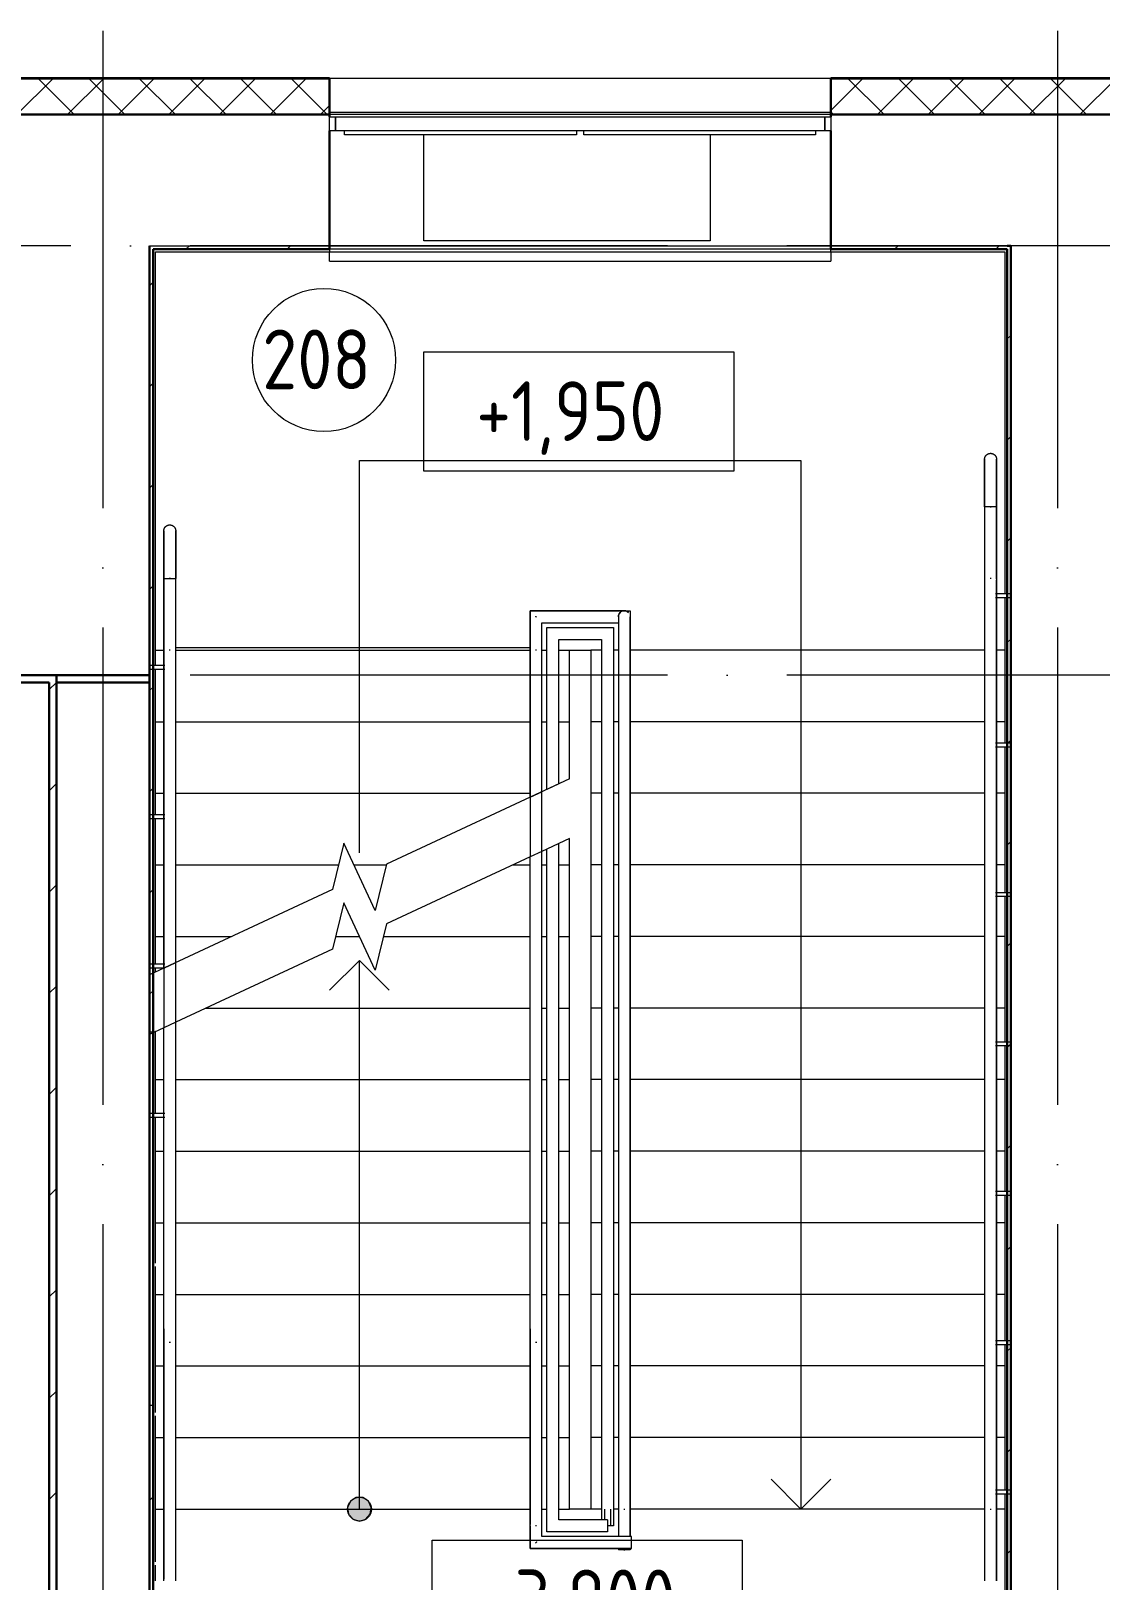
# Model space of a CAD drawing. Header units: millimetres. Extents: x -695119 to 412940, y -249585 to 622758.
# Drawn here: x 281889 to 286370, y 71319 to 77812 of the extents above; entities that cross this region are included whole.
import ezdxf

# ---------------------------------------------------------------- set-up
doc = ezdxf.new("R2010")
doc.units = ezdxf.units.MM
doc.linetypes.add('ADSK_Линия сетки', pattern=[25, 20, -2.5, 0, -2.5])
for name, color, linetype, lineweight in [('Аннотация', 252, 'Continuous', 18), ('Лестницы', 8, 'Continuous', 9), ('Линии', 7, 'Continuous', 9), ('Марки помещений', 8, 'Continuous', 20), ('Ограждение', 8, 'Continuous', 9), ('Окна', 252, 'Continuous', 9), ('Оси', 252, 'Continuous', 9), ('Отметки', 252, 'Continuous', 9), ('Перекрытие', 252, 'Continuous', 18), ('Стены внутренние', 252, 'Continuous', 18), ('Стены наружные', 252, 'Continuous', 18), ('Стены штриховка', 7, 'Continuous', 9), ('Стрелки вверх', 7, 'Continuous', 18)]:
    doc.layers.add(name, color=color, linetype=linetype, lineweight=lineweight)
doc.styles.add('GOST Common_2', font='', dxfattribs={"width": 0.9, "height": 250})
doc.styles.get('GOST Common_2').set_extended_font_data('GOST type B')

# ---------------------------------------------------------------- blocks, each defined once
blk = doc.blocks.new('Тип перил - D15 высота60 консоль80-16089-План 2 этажа смеж')
at = {"layer": 'Ограждение'}
for p, q in [((-7.5, 80), (-7.5, 20)), ((7.5, 20), (7.5, 80))]:
    blk.add_line(p, q, dxfattribs=at)
blk = doc.blocks.new('план 2 этажа')
at = {"layer": 'Стрелки вверх', "true_color": 0x636466}
h = blk.add_hatch(color=251, dxfattribs=at)
edge = h.paths.add_edge_path()
edge.add_arc((283265.8, 71616.6), 50, 0, 360)
blk.add_hatch(color=251, dxfattribs=at).paths.add_polyline_path([(283265.8, 71566.6), (283292.8, 71574.6), (283311.3, 71595.9), (283315.3, 71623.8), (283303.6, 71649.4), (283279.9, 71664.6), (283251.7, 71664.6), (283228, 71649.4), (283216.3, 71623.8), (283220.3, 71595.9), (283238.8, 71574.6)])
at = {"layer": 'Аннотация', "color": 251, "lineweight": 20, "true_color": 0x636466}
for p, q in [((283535.1, 75966.6), (283535.1, 76466.6)), ((283535.1, 76466.6), (284835.1, 76466.6)), ((284835.1, 76466.6), (284835.1, 75966.6)), ((284835.1, 75966.6), (283535.1, 75966.6)), ((283570.3, 70986.5), (283570.3, 71486.5)), ((283570.3, 71486.5), (284870.3, 71486.5)), ((284870.3, 71486.5), (284870.3, 70986.5))]:
    blk.add_line(p, q, dxfattribs=at)
at = {"layer": 'Лестницы', "color": 251, "true_color": 0x636466}
for p, q in [((282410.8, 75216.6), (282445.8, 75216.6)), ((282410.8, 75216.6), (282445.8, 75216.6)), ((282495.8, 75216.6), (283980.8, 75216.6)), ((282495.8, 75216.6), (283980.8, 75216.6)), ((284030.8, 75216.6), (284050.8, 75216.6)), ((284030.8, 75216.6), (284050.8, 75216.6)), ((284100.8, 75216.6), (284145.8, 75216.6)), ((284100.8, 75216.6), (284145.8, 75216.6)), ((284145.8, 75216.6), (284235.8, 75216.6)), ((284145.8, 74916.6), (284145.8, 75216.6)), ((284280.8, 75216.6), (284235.8, 75216.6)), ((284235.8, 75216.6), (284235.8, 74916.6)), ((284280.8, 75216.6), (284235.8, 75216.6)), ((284350.8, 75216.6), (284330.8, 75216.6)), ((284350.8, 75216.6), (284330.8, 75216.6)), ((285885.8, 75216.6), (284400.8, 75216.6)), ((285885.8, 75216.6), (284400.8, 75216.6)), ((285970.8, 75216.6), (285935.8, 75216.6)), ((285970.8, 75216.6), (285935.8, 75216.6)), ((282410.8, 74916.6), (282445.8, 74916.6)), ((282410.8, 74916.6), (282445.8, 74916.6)), ((282495.8, 74916.6), (283980.8, 74916.6)), ((282495.8, 74916.6), (283980.8, 74916.6)), ((284030.8, 74916.6), (284050.8, 74916.6)), ((284030.8, 74916.6), (284050.8, 74916.6)), ((284100.8, 74916.6), (284145.8, 74916.6)), ((284100.8, 74916.6), (284145.8, 74916.6)), ((284145.8, 74677), (284145.8, 74916.6)), ((284235.8, 74916.6), (284235.8, 74616.6)), ((284280.8, 74916.6), (284235.8, 74916.6)), ((284280.8, 74916.6), (284235.8, 74916.6)), ((284350.8, 74916.6), (284330.8, 74916.6)), ((284350.8, 74916.6), (284330.8, 74916.6)), ((285885.8, 74916.6), (284400.8, 74916.6)), ((285885.8, 74916.6), (284400.8, 74916.6)), ((285970.8, 74916.6), (285935.8, 74916.6)), ((285970.8, 74916.6), (285935.8, 74916.6)), ((284145.8, 74677), (283379.1, 74319.5)), ((282410.8, 74616.6), (282445.8, 74616.6)), ((282410.8, 74616.6), (282445.8, 74616.6)), ((282495.8, 74616.6), (283980.8, 74616.6)), ((282495.8, 74616.6), (283980.8, 74616.6)), ((284235.8, 74616.6), (284235.8, 74316.6)), ((284280.8, 74616.6), (284235.8, 74616.6)), ((284280.8, 74616.6), (284235.8, 74616.6)), ((284350.8, 74616.6), (284330.8, 74616.6)), ((284350.8, 74616.6), (284330.8, 74616.6)), ((285885.8, 74616.6), (284400.8, 74616.6)), ((285885.8, 74616.6), (284400.8, 74616.6)), ((285970.8, 74616.6), (285935.8, 74616.6)), ((285970.8, 74616.6), (285935.8, 74616.6)), ((283199.8, 74408.2), (283152.5, 74213.8)), ((283331.8, 74125), (283199.8, 74408.2)), ((284145.8, 74427), (284100.8, 74406)), ((284145.8, 74316.6), (284145.8, 74427)), ((283980.8, 74350), (283379.1, 74069.5)), ((284050.8, 74382.7), (284030.8, 74373.4)), ((282410.8, 74316.6), (282445.8, 74316.6)), ((282410.8, 74316.6), (282445.8, 74316.6)), ((282495.8, 74316.6), (283177.5, 74316.6)), ((282495.8, 74316.6), (283177.5, 74316.6)), ((283242.5, 74316.6), (283378.4, 74316.6)), ((283242.5, 74316.6), (283378.4, 74316.6)), ((283379.1, 74319.5), (283331.8, 74125)), ((283909.2, 74316.6), (283980.8, 74316.6)), ((283909.2, 74316.6), (283980.8, 74316.6)), ((284030.8, 74316.6), (284050.8, 74316.6)), ((284030.8, 74316.6), (284050.8, 74316.6)), ((284100.8, 74316.6), (284145.8, 74316.6)), ((284100.8, 74316.6), (284145.8, 74316.6)), ((284145.8, 74016.6), (284145.8, 74316.6)), ((284235.8, 74316.6), (284235.8, 74016.6)), ((284280.8, 74316.6), (284235.8, 74316.6)), ((284280.8, 74316.6), (284235.8, 74316.6)), ((284350.8, 74316.6), (284330.8, 74316.6)), ((284350.8, 74316.6), (284330.8, 74316.6)), ((285885.8, 74316.6), (284400.8, 74316.6)), ((285885.8, 74316.6), (284400.8, 74316.6)), ((285970.8, 74316.6), (285935.8, 74316.6)), ((285970.8, 74316.6), (285935.8, 74316.6)), ((283152.5, 74213.8), (282385.8, 73856.3)), ((283199.8, 74158.2), (283152.5, 73963.8)), ((283331.8, 73875), (283199.8, 74158.2)), ((282410.8, 74016.6), (282445.8, 74016.6)), ((282410.8, 74016.6), (282445.8, 74016.6)), ((282495.8, 74016.6), (282729.7, 74016.6)), ((282495.8, 74016.6), (282729.7, 74016.6)), ((283165.4, 74016.6), (283265.8, 74016.6)), ((283165.4, 74016.6), (283265.8, 74016.6)), ((283379.1, 74069.5), (283331.8, 73875)), ((283366.3, 74016.6), (283980.8, 74016.6)), ((283366.3, 74016.6), (283980.8, 74016.6)), ((284030.8, 74016.6), (284050.8, 74016.6)), ((284030.8, 74016.6), (284050.8, 74016.6)), ((284100.8, 74016.6), (284145.8, 74016.6)), ((284100.8, 74016.6), (284145.8, 74016.6)), ((284145.8, 73716.6), (284145.8, 74016.6)), ((284235.8, 74016.6), (284235.8, 73716.6)), ((284280.8, 74016.6), (284235.8, 74016.6)), ((284280.8, 74016.6), (284235.8, 74016.6)), ((284350.8, 74016.6), (284330.8, 74016.6)), ((284350.8, 74016.6), (284330.8, 74016.6)), ((285885.8, 74016.6), (284400.8, 74016.6)), ((285885.8, 74016.6), (284400.8, 74016.6)), ((285970.8, 74016.6), (285935.8, 74016.6)), ((285970.8, 74016.6), (285935.8, 74016.6)), ((283152.5, 73963.8), (282495.8, 73657.6)), ((282622.5, 73716.6), (283980.8, 73716.6)), ((282622.5, 73716.6), (283980.8, 73716.6)), ((284030.8, 73716.6), (284050.8, 73716.6)), ((284030.8, 73716.6), (284050.8, 73716.6)), ((284100.8, 73716.6), (284145.8, 73716.6)), ((284100.8, 73716.6), (284145.8, 73716.6)), ((284145.8, 73416.6), (284145.8, 73716.6)), ((284235.8, 73716.6), (284235.8, 73416.6)), ((284280.8, 73716.6), (284235.8, 73716.6)), ((284280.8, 73716.6), (284235.8, 73716.6)), ((284350.8, 73716.6), (284330.8, 73716.6)), ((284350.8, 73716.6), (284330.8, 73716.6)), ((285885.8, 73716.6), (284400.8, 73716.6)), ((285885.8, 73716.6), (284400.8, 73716.6)), ((285970.8, 73716.6), (285935.8, 73716.6)), ((285970.8, 73716.6), (285935.8, 73716.6)), ((282445.8, 73634.3), (282385.8, 73606.3)), ((282410.8, 73416.6), (282445.8, 73416.6)), ((282410.8, 73416.6), (282445.8, 73416.6)), ((282495.8, 73416.6), (283980.8, 73416.6)), ((282495.8, 73416.6), (283980.8, 73416.6)), ((284030.8, 73416.6), (284050.8, 73416.6)), ((284030.8, 73416.6), (284050.8, 73416.6)), ((284100.8, 73416.6), (284145.8, 73416.6)), ((284100.8, 73416.6), (284145.8, 73416.6)), ((284145.8, 73116.6), (284145.8, 73416.6)), ((284235.8, 73416.6), (284235.8, 73116.6)), ((284280.8, 73416.6), (284235.8, 73416.6)), ((284280.8, 73416.6), (284235.8, 73416.6)), ((284350.8, 73416.6), (284330.8, 73416.6)), ((284350.8, 73416.6), (284330.8, 73416.6)), ((285885.8, 73416.6), (284400.8, 73416.6)), ((285885.8, 73416.6), (284400.8, 73416.6)), ((285970.8, 73416.6), (285935.8, 73416.6)), ((285970.8, 73416.6), (285935.8, 73416.6)), ((282410.8, 73116.6), (282445.8, 73116.6)), ((282410.8, 73116.6), (282445.8, 73116.6)), ((282495.8, 73116.6), (283980.8, 73116.6)), ((282495.8, 73116.6), (283980.8, 73116.6)), ((284030.8, 73116.6), (284050.8, 73116.6)), ((284030.8, 73116.6), (284050.8, 73116.6)), ((284100.8, 73116.6), (284145.8, 73116.6)), ((284100.8, 73116.6), (284145.8, 73116.6)), ((284145.8, 72816.6), (284145.8, 73116.6)), ((284235.8, 73116.6), (284235.8, 72816.6)), ((284280.8, 73116.6), (284235.8, 73116.6)), ((284280.8, 73116.6), (284235.8, 73116.6)), ((284350.8, 73116.6), (284330.8, 73116.6)), ((284350.8, 73116.6), (284330.8, 73116.6)), ((285885.8, 73116.6), (284400.8, 73116.6)), ((285885.8, 73116.6), (284400.8, 73116.6)), ((285970.8, 73116.6), (285935.8, 73116.6)), ((285970.8, 73116.6), (285935.8, 73116.6)), ((282410.8, 72816.6), (282445.8, 72816.6)), ((282410.8, 72816.6), (282445.8, 72816.6)), ((282495.8, 72816.6), (283980.8, 72816.6)), ((282495.8, 72816.6), (283980.8, 72816.6)), ((284030.8, 72816.6), (284050.8, 72816.6)), ((284030.8, 72816.6), (284050.8, 72816.6)), ((284100.8, 72816.6), (284145.8, 72816.6)), ((284100.8, 72816.6), (284145.8, 72816.6)), ((284145.8, 72516.6), (284145.8, 72816.6)), ((284235.8, 72816.6), (284235.8, 72516.6)), ((284280.8, 72816.6), (284235.8, 72816.6)), ((284280.8, 72816.6), (284235.8, 72816.6)), ((284350.8, 72816.6), (284330.8, 72816.6)), ((284350.8, 72816.6), (284330.8, 72816.6)), ((285885.8, 72816.6), (284400.8, 72816.6)), ((285885.8, 72816.6), (284400.8, 72816.6)), ((285970.8, 72816.6), (285935.8, 72816.6)), ((285970.8, 72816.6), (285935.8, 72816.6)), ((282410.8, 72516.6), (282445.8, 72516.6)), ((282410.8, 72516.6), (282445.8, 72516.6)), ((282495.8, 72516.6), (283980.8, 72516.6)), ((282495.8, 72516.6), (283980.8, 72516.6)), ((284030.8, 72516.6), (284050.8, 72516.6)), ((284030.8, 72516.6), (284050.8, 72516.6)), ((284100.8, 72516.6), (284145.8, 72516.6)), ((284100.8, 72516.6), (284145.8, 72516.6)), ((284145.8, 72216.6), (284145.8, 72516.6)), ((284235.8, 72516.6), (284235.8, 72216.6)), ((284280.8, 72516.6), (284235.8, 72516.6)), ((284280.8, 72516.6), (284235.8, 72516.6)), ((284350.8, 72516.6), (284330.8, 72516.6)), ((284350.8, 72516.6), (284330.8, 72516.6)), ((285885.8, 72516.6), (284400.8, 72516.6)), ((285885.8, 72516.6), (284400.8, 72516.6)), ((285970.8, 72516.6), (285935.8, 72516.6)), ((285970.8, 72516.6), (285935.8, 72516.6)), ((282410.8, 72216.6), (282445.8, 72216.6)), ((282410.8, 72216.6), (282445.8, 72216.6)), ((282495.8, 72216.6), (283980.8, 72216.6)), ((282495.8, 72216.6), (283980.8, 72216.6)), ((284030.8, 72216.6), (284050.8, 72216.6)), ((284030.8, 72216.6), (284050.8, 72216.6)), ((284100.8, 72216.6), (284145.8, 72216.6)), ((284100.8, 72216.6), (284145.8, 72216.6)), ((284145.8, 71916.6), (284145.8, 72216.6)), ((284235.8, 72216.6), (284235.8, 71916.6)), ((284280.8, 72216.6), (284235.8, 72216.6)), ((284280.8, 72216.6), (284235.8, 72216.6)), ((284350.8, 72216.6), (284330.8, 72216.6)), ((284350.8, 72216.6), (284330.8, 72216.6)), ((285885.8, 72216.6), (284400.8, 72216.6)), ((285885.8, 72216.6), (284400.8, 72216.6)), ((285970.8, 72216.6), (285935.8, 72216.6)), ((285970.8, 72216.6), (285935.8, 72216.6)), ((282410.8, 71916.6), (282445.8, 71916.6)), ((282410.8, 71916.6), (282445.8, 71916.6)), ((282495.8, 71916.6), (283980.8, 71916.6)), ((282495.8, 71916.6), (283980.8, 71916.6)), ((284030.8, 71916.6), (284050.8, 71916.6)), ((284030.8, 71916.6), (284050.8, 71916.6)), ((284100.8, 71916.6), (284145.8, 71916.6)), ((284100.8, 71916.6), (284145.8, 71916.6)), ((284145.8, 71616.6), (284145.8, 71916.6)), ((284235.8, 71916.6), (284235.8, 71616.6)), ((284280.8, 71916.6), (284235.8, 71916.6)), ((284280.8, 71916.6), (284235.8, 71916.6)), ((284350.8, 71916.6), (284330.8, 71916.6)), ((284350.8, 71916.6), (284330.8, 71916.6)), ((285885.8, 71916.6), (284400.8, 71916.6)), ((285885.8, 71916.6), (284400.8, 71916.6)), ((285970.8, 71916.6), (285935.8, 71916.6)), ((285970.8, 71916.6), (285935.8, 71916.6)), ((282410.8, 71616.6), (282445.8, 71616.6)), ((282410.8, 71616.6), (282445.8, 71616.6)), ((282495.8, 71616.6), (283980.8, 71616.6)), ((282495.8, 71616.6), (283980.8, 71616.6)), ((284030.8, 71616.6), (284050.8, 71616.6)), ((284030.8, 71616.6), (284050.8, 71616.6)), ((284100.8, 71616.6), (284145.8, 71616.6)), ((284100.8, 71616.6), (284145.8, 71616.6)), ((284235.8, 71616.6), (284145.8, 71616.6)), ((284280.8, 71616.6), (284235.8, 71616.6)), ((284280.8, 71616.6), (284235.8, 71616.6)), ((284350.8, 71616.6), (284330.8, 71616.6)), ((284350.8, 71616.6), (284330.8, 71616.6)), ((285885.8, 71616.6), (284400.8, 71616.6)), ((285885.8, 71616.6), (284400.8, 71616.6)), ((285970.8, 71616.6), (285935.8, 71616.6)), ((285970.8, 71616.6), (285935.8, 71616.6))]:
    blk.add_line(p, q, dxfattribs=at)
at = {"layer": 'Линии', "color": 251, "lineweight": 18, "ltscale": 100, "true_color": 0x636466}
blk.add_line((282495.8, 75228.4), (283980.8, 75228.4), dxfattribs=at)
at = {"layer": 'Марки помещений', "color": 251, "true_color": 0x636466}
blk.add_circle((283117.1, 76432.6), 300, dxfattribs=at)
at = {"layer": 'Ограждение', "color": 251, "true_color": 0x636466}
for p, q in [((282410.8, 76886.6), (283140.8, 76886.6)), ((282410.8, 75216.6), (282410.8, 76886.6)), ((283140.8, 76896.6), (283140.8, 76886.6)), ((283140.8, 76886.6), (285240.8, 76886.6)), ((283140.8, 76846.6), (283140.8, 76886.6)), ((285240.8, 76886.6), (285240.8, 76896.6)), ((285240.8, 76886.6), (285240.8, 76846.6)), ((285240.8, 76886.6), (285970.8, 76886.6)), ((285970.8, 76886.6), (285970.8, 75516.6)), ((283140.8, 76846.6), (285240.8, 76846.6)), ((285885.8, 75816.6), (285885.8, 75516)), ((285935.8, 75816.6), (285885.8, 75816.6)), ((285885.8, 75816.6), (285885.8, 75516.6)), ((285913.2, 75816.6), (285908.5, 75816.6)), ((285908.5, 75816.6), (285910.8, 75816.6)), ((285910.8, 75816.6), (285913.2, 75816.6)), ((285935.8, 75516), (285935.8, 75816.6)), ((285935.8, 75816.6), (285935.8, 75516.6)), ((282445.8, 75516.6), (282445.8, 75222.5)), ((282445.8, 75516.6), (282495.8, 75516.6)), ((282445.8, 75216.6), (282445.8, 75516.6)), ((282473.2, 75516.6), (282468.5, 75516.6)), ((282468.5, 75516.6), (282470.8, 75516.6)), ((282470.8, 75516.6), (282473.2, 75516.6)), ((282495.8, 75222.5), (282495.8, 75516.6)), ((282495.8, 75216.6), (282495.8, 75516.6)), ((285885.8, 75516.6), (285885.8, 71616.6)), ((285885.8, 75510.7), (285885.8, 71610.7)), ((285935.8, 75516.6), (285935.8, 71616.6)), ((285935.8, 71610.7), (285935.8, 75510.7)), ((285970.8, 75516.6), (285970.8, 75452.2)), ((284375.8, 75381.6), (283980.8, 75381.6)), ((283980.8, 75381.6), (283980.8, 75222.5)), ((283980.8, 75381.6), (284400.8, 75381.6)), ((283980.8, 75216.6), (283980.8, 75381.6)), ((284400.8, 75381.6), (284400.8, 71616.6)), ((285970.8, 75437.7), (285970.8, 74826.1)), ((284030.8, 75331.6), (284350.8, 75331.6)), ((284030.8, 75222.5), (284030.8, 75331.6)), ((284030.8, 75331.6), (284350.8, 75331.6)), ((284030.8, 75216.6), (284030.8, 75331.6)), ((284050.8, 75311.6), (284330.8, 75311.6)), ((284050.8, 75216.6), (284050.8, 75311.6)), ((284330.8, 75311.6), (284330.8, 71616.6)), ((284350.8, 75356.6), (284350.8, 71610.7)), ((284350.8, 75331.6), (284350.8, 71616.6)), ((284400.8, 71610.7), (284400.8, 75356.6)), ((284100.8, 75261.6), (284280.8, 75261.6)), ((284100.8, 75216.6), (284100.8, 75261.6)), ((284280.8, 75261.6), (284280.8, 71616.6)), ((282410.8, 75152.2), (282410.8, 75216.6)), ((282445.8, 75222.5), (282445.8, 73634.3)), ((282445.8, 73884.3), (282445.8, 75216.6)), ((282495.8, 73657.6), (282495.8, 75222.5)), ((282495.8, 73907.6), (282495.8, 75216.6)), ((283980.8, 75222.5), (283980.8, 74350)), ((283980.8, 74600), (283980.8, 75216.6)), ((284030.8, 74373.4), (284030.8, 75222.5)), ((284030.8, 74623.4), (284030.8, 75216.6)), ((284050.8, 74632.7), (284050.8, 75216.6)), ((284100.8, 74656), (284100.8, 75216.6)), ((282410.8, 74526.1), (282410.8, 75137.7)), ((285970.8, 74811.6), (285970.8, 74200)), ((283980.8, 74600), (284030.8, 74623.4)), ((284100.8, 74656), (284050.8, 74632.7)), ((284100.8, 74656), (284050.8, 74632.7)), ((282410.8, 73900), (282410.8, 74511.6)), ((284100.8, 74406), (284050.8, 74382.7)), ((284100.8, 74406), (284050.8, 74382.7)), ((284100.8, 71571.6), (284100.8, 74406)), ((284030.8, 74373.4), (283980.8, 74350)), ((283980.8, 71546.6), (283980.8, 74350)), ((284030.8, 71546.6), (284030.8, 74373.4)), ((284050.8, 71521.6), (284050.8, 74382.7)), ((285970.8, 74185.5), (285970.8, 73573.9)), ((282410.8, 73867.9), (282410.8, 73885.5)), ((282445.8, 73884.3), (282495.8, 73907.6)), ((282410.8, 73867.9), (282400.8, 73863.3)), ((282495.8, 73657.6), (282445.8, 73634.3)), ((282445.8, 71316.6), (282445.8, 73634.3)), ((282495.8, 71316.6), (282495.8, 73657.6)), ((282410.8, 73617.9), (282400.8, 73613.3)), ((282410.8, 73273.9), (282410.8, 73617.9)), ((285970.8, 73559.4), (285970.8, 72947.8)), ((282410.8, 72647.8), (282410.8, 73259.4)), ((285970.8, 72933.3), (285970.8, 72321.7)), ((282410.8, 72021.7), (282410.8, 72633.3)), ((282445.8, 72372.5), (282445.8, 71322.5)), ((282495.8, 71322.5), (282495.8, 72372.5)), ((283980.8, 72372.5), (283980.8, 71552.5)), ((284030.8, 71552.5), (284030.8, 72372.5)), ((285970.8, 72307.2), (285970.8, 71695.6)), ((282410.8, 71395.6), (282410.8, 72007.2)), ((285970.8, 71681.1), (285970.8, 71616.6)), ((284280.8, 71616.6), (284280.8, 71571.6)), ((284293.3, 71616.6), (284293.3, 71571.6)), ((284318.3, 71616.6), (284318.3, 71546.6)), ((284330.8, 71616.6), (284330.8, 71546.6)), ((284350.8, 71616.6), (284350.8, 71501.6)), ((284350.8, 71610.7), (284350.8, 71546.6)), ((284400.8, 71616.6), (284400.8, 71501.6)), ((284400.8, 71546.6), (284400.8, 71610.7)), ((285885.8, 71616.6), (285885.8, 71316.6)), ((285885.8, 71610.7), (285885.8, 71316.6)), ((285935.8, 71616.6), (285935.8, 71316.6)), ((285935.8, 71316.6), (285935.8, 71610.7)), ((285970.8, 71616.6), (285970.8, 69741.6)), ((283980.8, 71547.2), (283980.8, 71451.6)), ((283980.8, 71451.6), (283980.8, 71546.6)), ((284030.8, 71501.6), (284030.8, 71547.2)), ((284030.8, 71501.6), (284030.8, 71546.6)), ((284305.8, 71571.6), (284100.8, 71571.6)), ((284305.8, 71571.6), (284305.8, 71521.6)), ((284318.3, 71546.6), (284305.8, 71546.6)), ((284330.8, 71546.6), (284305.8, 71546.6)), ((284350.8, 71546.6), (284350.8, 71501.6)), ((284400.8, 71501.6), (284400.8, 71546.6)), ((284305.8, 71501.6), (284030.8, 71501.6)), ((284405.8, 71501.6), (284030.8, 71501.6)), ((284305.8, 71521.6), (284050.8, 71521.6)), ((284405.8, 71501.6), (284305.8, 71501.6)), ((284405.8, 71476.6), (284405.8, 71501.6)), ((283980.8, 71451.6), (284305.8, 71451.6)), ((284405.8, 71451.6), (283980.8, 71451.6)), ((284305.8, 71451.6), (284405.8, 71451.6)), ((284350.8, 71451.6), (284350.8, 71446.6)), ((284350.8, 71451.6), (284350.8, 71446.6)), ((284400.8, 71446.6), (284350.8, 71446.6)), ((284373.5, 71446.6), (284378.2, 71446.6)), ((284400.8, 71446.6), (284400.8, 71451.6)), ((284400.8, 71451.6), (284400.8, 71446.6)), ((284405.8, 71474.3), (284405.8, 71479)), ((284405.8, 71451.6), (284405.8, 71476.4)), ((282410.8, 71316.6), (282410.8, 71381.1))]:
    blk.add_line(p, q, dxfattribs=at)
at = {"layer": 'Ограждение', "color": 251, "true_color": 0x636466, "flags": 128}
for points in [[(285885.8, 76016.6), (285885.8, 76017.6), (285885.9, 76018.6), (285886, 76019.6), (285886.1, 76020.6), (285886.3, 76021.6), (285886.5, 76022.6), (285886.8, 76023.5), (285887.1, 76024.5), (285887.4, 76025.4), (285887.8, 76026.4), (285888.2, 76027.3), (285888.6, 76028.2), (285889.1, 76029.1), (285889.6, 76029.9), (285890.2, 76030.8), (285890.8, 76031.6), (285891.4, 76032.4), (285892, 76033.1), (285892.7, 76033.9), (285893.4, 76034.6), (285894.1, 76035.3), (285894.9, 76035.9), (285895.7, 76036.5), (285896.5, 76037.1), (285897.3, 76037.7), (285898.2, 76038.2), (285899, 76038.7), (285899.9, 76039.1), (285900.8, 76039.6), (285901.8, 76039.9), (285902.7, 76040.3), (285903.6, 76040.6), (285904.6, 76040.9), (285905.6, 76041.1), (285906.6, 76041.3), (285907.6, 76041.4), (285908.5, 76041.5), (285909.5, 76041.6), (285910.5, 76041.6), (285910.8, 76041.6)], [(285910.8, 76041.6), (285911.8, 76041.6), (285912.8, 76041.6), (285913.8, 76041.5), (285914.8, 76041.3), (285915.8, 76041.1), (285916.8, 76040.9), (285917.7, 76040.7), (285918.7, 76040.4), (285919.6, 76040), (285920.5, 76039.7), (285921.5, 76039.3), (285922.4, 76038.8), (285923.2, 76038.3), (285924.1, 76037.8), (285924.9, 76037.3), (285925.7, 76036.7), (285926.5, 76036.1), (285927.3, 76035.4), (285928, 76034.8), (285928.7, 76034.1), (285929.4, 76033.3), (285930.1, 76032.6), (285930.7, 76031.8), (285931.3, 76031), (285931.8, 76030.1), (285932.4, 76029.3), (285932.9, 76028.4), (285933.3, 76027.5), (285933.7, 76026.6), (285934.1, 76025.7), (285934.5, 76024.8), (285934.8, 76023.8), (285935, 76022.8), (285935.3, 76021.9), (285935.4, 76020.9), (285935.6, 76019.9), (285935.7, 76018.9), (285935.8, 76017.9), (285935.8, 76016.9), (285935.8, 76016.6)], [(285885.8, 75816.6), (285885.8, 75824.6), (285885.8, 75832.6), (285885.8, 75840.6), (285885.8, 75848.5), (285885.8, 75856.4), (285885.8, 75864.2), (285885.8, 75871.9), (285885.8, 75879.5), (285885.8, 75887.1), (285885.8, 75894.5), (285885.8, 75901.8), (285885.8, 75909), (285885.8, 75916), (285885.8, 75922.9), (285885.8, 75929.6), (285885.8, 75936.1), (285885.8, 75942.4), (285885.8, 75948.5), (285885.8, 75954.4), (285885.8, 75960.1), (285885.8, 75965.6), (285885.8, 75970.8), (285885.8, 75975.8), (285885.8, 75980.5), (285885.8, 75984.9), (285885.8, 75989.1), (285885.8, 75993), (285885.8, 75996.7), (285885.8, 76000), (285885.8, 76003), (285885.8, 76005.8), (285885.8, 76008.2), (285885.8, 76010.4), (285885.8, 76012.2), (285885.8, 76013.7), (285885.8, 76014.9), (285885.8, 76015.8), (285885.8, 76016.4), (285885.8, 76016.6), (285885.8, 76016.6)], [(285885.8, 76016.6), (285885.8, 76016.5), (285885.8, 76016), (285885.8, 76015.2), (285885.8, 76014.1), (285885.8, 76012.6), (285885.8, 76010.9), (285885.8, 76008.8), (285885.8, 76006.5), (285885.8, 76003.8), (285885.8, 76000.8), (285885.8, 75997.6), (285885.8, 75994), (285885.8, 75990.2), (285885.8, 75986.1), (285885.8, 75981.7), (285885.8, 75977.1), (285885.8, 75972.2), (285885.8, 75967), (285885.8, 75961.6), (285885.8, 75956), (285885.8, 75950.1), (285885.8, 75944.1), (285885.8, 75937.8), (285885.8, 75931.3), (285885.8, 75924.7), (285885.8, 75917.9), (285885.8, 75910.9), (285885.8, 75903.8), (285885.8, 75896.5), (285885.8, 75889.1), (285885.8, 75881.6), (285885.8, 75874), (285885.8, 75866.3), (285885.8, 75858.5), (285885.8, 75850.6), (285885.8, 75842.7), (285885.8, 75834.8), (285885.8, 75826.8), (285885.8, 75818.8), (285885.8, 75816.6)], [(285935.8, 75816.6), (285935.8, 75824.6), (285935.8, 75832.6), (285935.8, 75840.6), (285935.8, 75848.5), (285935.8, 75856.4), (285935.8, 75864.2), (285935.8, 75871.9), (285935.8, 75879.5), (285935.8, 75887.1), (285935.8, 75894.5), (285935.8, 75901.8), (285935.8, 75909), (285935.8, 75916), (285935.8, 75922.9), (285935.8, 75929.6), (285935.8, 75936.1), (285935.8, 75942.4), (285935.8, 75948.5), (285935.8, 75954.4), (285935.8, 75960.1), (285935.8, 75965.6), (285935.8, 75970.8), (285935.8, 75975.8), (285935.8, 75980.5), (285935.8, 75984.9), (285935.8, 75989.1), (285935.8, 75993), (285935.8, 75996.7), (285935.8, 76000), (285935.8, 76003), (285935.8, 76005.8), (285935.8, 76008.2), (285935.8, 76010.4), (285935.8, 76012.2), (285935.8, 76013.7), (285935.8, 76014.9), (285935.8, 76015.8), (285935.8, 76016.4), (285935.8, 76016.6), (285935.8, 76016.6)], [(285935.8, 76016.6), (285935.8, 76016.5), (285935.8, 76016), (285935.8, 76015.2), (285935.8, 76014.1), (285935.8, 76012.6), (285935.8, 76010.9), (285935.8, 76008.8), (285935.8, 76006.5), (285935.8, 76003.8), (285935.8, 76000.8), (285935.8, 75997.6), (285935.8, 75994), (285935.8, 75990.2), (285935.8, 75986.1), (285935.8, 75981.7), (285935.8, 75977.1), (285935.8, 75972.2), (285935.8, 75967), (285935.8, 75961.6), (285935.8, 75956), (285935.8, 75950.1), (285935.8, 75944.1), (285935.8, 75937.8), (285935.8, 75931.3), (285935.8, 75924.7), (285935.8, 75917.9), (285935.8, 75910.9), (285935.8, 75903.8), (285935.8, 75896.5), (285935.8, 75889.1), (285935.8, 75881.6), (285935.8, 75874), (285935.8, 75866.3), (285935.8, 75858.5), (285935.8, 75850.6), (285935.8, 75842.7), (285935.8, 75834.8), (285935.8, 75826.8), (285935.8, 75818.8), (285935.8, 75816.6)], [(282445.8, 75716.6), (282445.8, 75717.6), (282445.9, 75718.6), (282446, 75719.6), (282446.1, 75720.6), (282446.3, 75721.6), (282446.5, 75722.6), (282446.8, 75723.5), (282447.1, 75724.5), (282447.4, 75725.4), (282447.8, 75726.4), (282448.2, 75727.3), (282448.6, 75728.2), (282449.1, 75729.1), (282449.6, 75729.9), (282450.2, 75730.8), (282450.8, 75731.6), (282451.4, 75732.4), (282452, 75733.1), (282452.7, 75733.9), (282453.4, 75734.6), (282454.1, 75735.3), (282454.9, 75735.9), (282455.7, 75736.5), (282456.5, 75737.1), (282457.3, 75737.7), (282458.2, 75738.2), (282459, 75738.7), (282459.9, 75739.1), (282460.8, 75739.6), (282461.8, 75739.9), (282462.7, 75740.3), (282463.6, 75740.6), (282464.6, 75740.9), (282465.6, 75741.1), (282466.6, 75741.3), (282467.6, 75741.4), (282468.5, 75741.5), (282469.5, 75741.6), (282470.5, 75741.6), (282470.8, 75741.6)], [(282445.8, 75516.6), (282445.8, 75524.6), (282445.8, 75532.6), (282445.8, 75540.6), (282445.8, 75548.5), (282445.8, 75556.4), (282445.8, 75564.2), (282445.8, 75571.9), (282445.8, 75579.5), (282445.8, 75587.1), (282445.8, 75594.5), (282445.8, 75601.8), (282445.8, 75609), (282445.8, 75616), (282445.8, 75622.9), (282445.8, 75629.6), (282445.8, 75636.1), (282445.8, 75642.4), (282445.8, 75648.5), (282445.8, 75654.4), (282445.8, 75660.1), (282445.8, 75665.6), (282445.8, 75670.8), (282445.8, 75675.8), (282445.8, 75680.5), (282445.8, 75684.9), (282445.8, 75689.1), (282445.8, 75693), (282445.8, 75696.7), (282445.8, 75700), (282445.8, 75703), (282445.8, 75705.8), (282445.8, 75708.2), (282445.8, 75710.4), (282445.8, 75712.2), (282445.8, 75713.7), (282445.8, 75714.9), (282445.8, 75715.8), (282445.8, 75716.4), (282445.8, 75716.6), (282445.8, 75716.6)], [(282445.8, 75716.6), (282445.8, 75716.5), (282445.8, 75716), (282445.8, 75715.2), (282445.8, 75714.1), (282445.8, 75712.6), (282445.8, 75710.9), (282445.8, 75708.8), (282445.8, 75706.5), (282445.8, 75703.8), (282445.8, 75700.8), (282445.8, 75697.6), (282445.8, 75694), (282445.8, 75690.2), (282445.8, 75686.1), (282445.8, 75681.7), (282445.8, 75677.1), (282445.8, 75672.2), (282445.8, 75667), (282445.8, 75661.6), (282445.8, 75656), (282445.8, 75650.1), (282445.8, 75644.1), (282445.8, 75637.8), (282445.8, 75631.3), (282445.8, 75624.7), (282445.8, 75617.9), (282445.8, 75610.9), (282445.8, 75603.8), (282445.8, 75596.5), (282445.8, 75589.1), (282445.8, 75581.6), (282445.8, 75574), (282445.8, 75566.3), (282445.8, 75558.5), (282445.8, 75550.6), (282445.8, 75542.7), (282445.8, 75534.8), (282445.8, 75526.8), (282445.8, 75518.8), (282445.8, 75516.6)], [(282470.8, 75741.6), (282471.8, 75741.6), (282472.8, 75741.6), (282473.8, 75741.5), (282474.8, 75741.3), (282475.8, 75741.1), (282476.8, 75740.9), (282477.7, 75740.7), (282478.7, 75740.4), (282479.6, 75740), (282480.5, 75739.7), (282481.5, 75739.3), (282482.4, 75738.8), (282483.2, 75738.3), (282484.1, 75737.8), (282484.9, 75737.3), (282485.7, 75736.7), (282486.5, 75736.1), (282487.3, 75735.4), (282488, 75734.8), (282488.7, 75734.1), (282489.4, 75733.3), (282490.1, 75732.6), (282490.7, 75731.8), (282491.3, 75731), (282491.8, 75730.1), (282492.4, 75729.3), (282492.9, 75728.4), (282493.3, 75727.5), (282493.7, 75726.6), (282494.1, 75725.7), (282494.5, 75724.8), (282494.8, 75723.8), (282495, 75722.8), (282495.3, 75721.9), (282495.4, 75720.9), (282495.6, 75719.9), (282495.7, 75718.9), (282495.8, 75717.9), (282495.8, 75716.9), (282495.8, 75716.6)], [(282495.8, 75516.6), (282495.8, 75524.6), (282495.8, 75532.6), (282495.8, 75540.6), (282495.8, 75548.5), (282495.8, 75556.4), (282495.8, 75564.2), (282495.8, 75571.9), (282495.8, 75579.5), (282495.8, 75587.1), (282495.8, 75594.5), (282495.8, 75601.8), (282495.8, 75609), (282495.8, 75616), (282495.8, 75622.9), (282495.8, 75629.6), (282495.8, 75636.1), (282495.8, 75642.4), (282495.8, 75648.5), (282495.8, 75654.4), (282495.8, 75660.1), (282495.8, 75665.6), (282495.8, 75670.8), (282495.8, 75675.8), (282495.8, 75680.5), (282495.8, 75684.9), (282495.8, 75689.1), (282495.8, 75693), (282495.8, 75696.7), (282495.8, 75700), (282495.8, 75703), (282495.8, 75705.8), (282495.8, 75708.2), (282495.8, 75710.4), (282495.8, 75712.2), (282495.8, 75713.7), (282495.8, 75714.9), (282495.8, 75715.8), (282495.8, 75716.4), (282495.8, 75716.6), (282495.8, 75716.6)], [(282495.8, 75716.6), (282495.8, 75716.5), (282495.8, 75716), (282495.8, 75715.2), (282495.8, 75714.1), (282495.8, 75712.6), (282495.8, 75710.9), (282495.8, 75708.8), (282495.8, 75706.5), (282495.8, 75703.8), (282495.8, 75700.8), (282495.8, 75697.6), (282495.8, 75694), (282495.8, 75690.2), (282495.8, 75686.1), (282495.8, 75681.7), (282495.8, 75677.1), (282495.8, 75672.2), (282495.8, 75667), (282495.8, 75661.6), (282495.8, 75656), (282495.8, 75650.1), (282495.8, 75644.1), (282495.8, 75637.8), (282495.8, 75631.3), (282495.8, 75624.7), (282495.8, 75617.9), (282495.8, 75610.9), (282495.8, 75603.8), (282495.8, 75596.5), (282495.8, 75589.1), (282495.8, 75581.6), (282495.8, 75574), (282495.8, 75566.3), (282495.8, 75558.5), (282495.8, 75550.6), (282495.8, 75542.7), (282495.8, 75534.8), (282495.8, 75526.8), (282495.8, 75518.8), (282495.8, 75516.6)], [(284350.8, 75356.6), (284351.7, 75363.1), (284354.2, 75369.1), (284358.1, 75374.3), (284363.3, 75378.3), (284369.3, 75380.8), (284375.8, 75381.6), (284382.3, 75380.8), (284388.3, 75378.3), (284393.5, 75374.3)], [(284375.8, 75381.6), (284369.3, 75380.8), (284363.3, 75378.3), (284358.1, 75374.3), (284354.2, 75369.1), (284351.7, 75363.1), (284350.8, 75356.6)], [(284393.5, 75374.3), (284388.3, 75378.3), (284382.3, 75380.8), (284375.8, 75381.6)], [(282468, 72317), (282470.8, 72316.6), (282473.6, 72317)], [(284003, 72317), (284005.8, 72316.6), (284008.6, 72317)]]:
    blk.add_lwpolyline(points, dxfattribs=at)
at = {"layer": 'Ограждение', "color": 251, "true_color": 0x636466}
for points in [[(285912.9, 75516.6), (285912.2, 75516.6), (285910.8, 75516.6), (285909.4, 75516.6), (285908.7, 75516.6)], [(282472.9, 75216.7), (282472.2, 75216.6), (282470.8, 75216.6), (282469.4, 75216.6), (282468.7, 75216.7)], [(284007.9, 75216.7), (284007.2, 75216.6), (284005.8, 75216.6), (284004.4, 75216.6), (284003.7, 75216.7)], [(284373.7, 71616.6), (284374.4, 71616.6), (284375.8, 71616.6), (284377.2, 71616.6), (284377.9, 71616.6)], [(285908.7, 71616.6), (285909.4, 71616.6), (285910.8, 71616.6), (285912.2, 71616.6), (285912.9, 71616.6)], [(284007.9, 71546.7), (284007.2, 71546.6), (284005.8, 71546.6), (284004.4, 71546.6), (284003.7, 71546.7)]]:
    blk.add_open_spline(points, degree=3, dxfattribs=at)
for points, knots in [([(284003.5, 75359), (284003.7, 75358.7), (284004.5, 75358), (284005.8, 75356.6), (284007.1, 75355.3), (284007.9, 75354.5), (284008.2, 75354.3)], [-0.5298173, -0.5298173, -0.5298173, -0.5298173, -0.52083333, -0.5, -0.47916667, -0.4701827, -0.4701827, -0.4701827, -0.4701827]), ([(284008.1, 71479), (284007.9, 71478.7), (284007.1, 71478), (284005.8, 71476.6), (284004.5, 71475.3), (284003.7, 71474.5), (284003.5, 71474.3)], [0.47018267, 0.47018267, 0.47018267, 0.47018267, 0.47916667, 0.5, 0.52083333, 0.52981733, 0.52981733, 0.52981733, 0.52981733])]:
    blk.add_open_spline(points, degree=3, knots=knots, dxfattribs=at)
at = {"layer": 'Окна', "color": 251, "true_color": 0x636466}
for p, q in [((283140.8, 77451.6), (283165.8, 77451.6)), ((283140.8, 77393.6), (283140.8, 77451.6)), ((283165.8, 77393.6), (283140.8, 77393.6)), ((283165.8, 77451.6), (283165.8, 77393.6)), ((283165.8, 77451.6), (285215.8, 77451.6)), ((283165.8, 77393.6), (283165.8, 77451.6)), ((285215.8, 77393.6), (283165.8, 77393.6)), ((283203.8, 77376.6), (283203.8, 77393.6)), ((284175.8, 77393.6), (284175.8, 77376.6)), ((284205.8, 77376.6), (284205.8, 77393.6)), ((285177.8, 77393.6), (285177.8, 77376.6)), ((285215.8, 77451.6), (285240.8, 77451.6)), ((285215.8, 77393.6), (285215.8, 77451.6)), ((285215.8, 77451.6), (285215.8, 77393.6)), ((285240.8, 77393.6), (285215.8, 77393.6)), ((285240.8, 77451.6), (285240.8, 77393.6)), ((284175.8, 77376.6), (283203.8, 77376.6)), ((285177.8, 77376.6), (284205.8, 77376.6))]:
    blk.add_line(p, q, dxfattribs=at)
at = {"layer": 'Оси', "color": 251, "linetype": 'ADSK_Линия сетки', "ltscale": 100, "true_color": 0x636466}
for p, q in [((282190.8, 77811.6), (282190.8, 46685.5)), ((286190.8, 77811.6), (286190.8, 47955.5)), ((332058.1, 76911.6), (255080.8, 76911.6)), ((332058.1, 75111.6), (255080.8, 75111.6))]:
    blk.add_line(p, q, dxfattribs=at)
at = {"layer": 'Перекрытие', "color": 251, "ltscale": 100, "true_color": 0x636466}
for p, q in [((282410.8, 75216.6), (282445.8, 75216.6)), ((282495.8, 75216.6), (283980.8, 75216.6)), ((284030.8, 75216.6), (284050.8, 75216.6)), ((284100.8, 75216.6), (284235.8, 75216.6)), ((284280.8, 71616.6), (284145.8, 71616.6)), ((284350.8, 71616.6), (284330.8, 71616.6)), ((285885.8, 71616.6), (284400.8, 71616.6)), ((285970.8, 71616.6), (285935.8, 71616.6))]:
    blk.add_line(p, q, dxfattribs=at)
at = {"layer": 'Стены внутренние', "color": 251, "lineweight": 30, "true_color": 0x636466}
for p, q in [((281683.8, 77613.6), (283140.8, 77613.6)), ((283140.8, 77451.6), (283140.8, 77613.6)), ((286697.8, 77613.6), (285240.8, 77613.6)), ((285240.8, 77451.6), (285240.8, 77613.6)), ((283140.8, 77461.6), (281835.8, 77461.6)), ((286545.8, 77461.6), (285240.8, 77461.6)), ((283140.8, 77393.6), (283140.8, 76911.6)), ((285240.8, 77393.6), (285240.8, 76911.6)), ((285995.8, 76911.6), (285980.8, 76911.6)), ((281995.8, 75111.6), (282385.8, 75111.6)), ((282385.8, 75081.6), (281995.8, 75081.6))]:
    blk.add_line(p, q, dxfattribs=at)
at = {"layer": 'Стены внутренние', "color": 251, "linetype": 'Continuous', "lineweight": 9, "true_color": 0x636466}
for p, q in [((281830.5, 77461.6), (281980.5, 77611.6)), ((282070.2, 77461.6), (281920.2, 77611.6)), ((282042.6, 77461.6), (282192.6, 77611.6)), ((282282.4, 77461.6), (282132.4, 77611.6)), ((282254.7, 77461.6), (282404.7, 77611.6)), ((282494.5, 77461.6), (282344.5, 77611.6)), ((282466.9, 77461.6), (282616.9, 77611.6)), ((282706.6, 77461.6), (282556.6, 77611.6)), ((282679, 77461.6), (282829, 77611.6)), ((282741.1, 77611.6), (282739.9, 77613.6)), ((282918.8, 77461.6), (282768.8, 77611.6)), ((282891.1, 77461.6), (283041.1, 77611.6)), ((283130.9, 77461.6), (282980.9, 77611.6)), ((285240.8, 77477.9), (285374.6, 77611.6)), ((285464.3, 77461.6), (285314.3, 77611.6)), ((285436.7, 77461.6), (285586.7, 77611.6)), ((285676.5, 77461.6), (285526.5, 77611.6)), ((285648.8, 77461.6), (285798.8, 77611.6)), ((285888.6, 77461.6), (285738.6, 77611.6)), ((285792.3, 77613.6), (285791.2, 77611.6)), ((285861, 77461.6), (286011, 77611.6)), ((286100.7, 77461.6), (285950.7, 77611.6)), ((286073.1, 77461.6), (286223.1, 77611.6)), ((286312.9, 77461.6), (286162.9, 77611.6)), ((286285.2, 77461.6), (286435.2, 77611.6)), ((283103.2, 77461.6), (283140.8, 77499.2)), ((285252.2, 77461.6), (285240.8, 77473))]:
    blk.add_line(p, q, dxfattribs=at)
at = {"layer": 'Стены внутренние', "color": 251, "true_color": 0x636466}
for p, q in [((283140.8, 77613.6), (285240.8, 77613.6)), ((283140.8, 77471.6), (285240.8, 77471.6)), ((285240.8, 76911.6), (285980.8, 76911.6))]:
    blk.add_line(p, q, dxfattribs=at)
at = {"layer": 'Стены наружные', "color": 251, "true_color": 0x636466}
for p, q in [((285240.8, 77461.6), (283140.8, 77461.6)), ((283535.8, 76931.6), (283535.8, 77376.6)), ((284735.8, 77376.6), (284735.8, 76931.6)), ((282385.8, 76911.6), (285240.8, 76911.6)), ((285240.8, 76896.6), (283140.8, 76896.6)), ((284735.8, 76931.6), (283535.8, 76931.6))]:
    blk.add_line(p, q, dxfattribs=at)
at = {"layer": 'Стены наружные', "color": 251, "lineweight": 30, "true_color": 0x636466}
for p, q in [((282385.8, 69596.6), (282385.8, 76911.6)), ((282400.8, 76896.6), (283140.8, 76896.6)), ((282400.8, 69731.6), (282400.8, 76896.6)), ((283140.8, 76896.6), (283140.8, 76911.6)), ((285240.8, 76896.6), (285240.8, 76911.6)), ((285240.8, 76896.6), (285980.8, 76896.6)), ((285980.8, 69731.6), (285980.8, 76896.6)), ((285995.8, 69596.6), (285995.8, 76911.6)), ((281705.8, 75081.6), (281965.8, 75081.6)), ((281995.8, 75111.6), (281835.8, 75111.6)), ((281965.8, 75081.6), (281965.8, 69136.6)), ((281995.8, 69106.6), (281995.8, 75111.6))]:
    blk.add_line(p, q, dxfattribs=at)
at = {"layer": 'Стены наружные', "color": 251, "linetype": 'Continuous', "lineweight": 9, "true_color": 0x636466}
for p, q in [((282538.2, 76896.6), (282553.2, 76911.6)), ((282962.5, 76896.6), (282977.5, 76911.6)), ((285508.1, 76896.6), (285523.1, 76911.6)), ((285932.4, 76896.6), (285947.4, 76911.6)), ((282385.8, 76744.2), (282400.8, 76759.2)), ((285980.8, 76520.8), (285995.8, 76535.8)), ((282385.8, 76319.9), (282400.8, 76334.9)), ((285980.8, 76096.6), (285995.8, 76111.6)), ((282385.8, 75895.7), (282400.8, 75910.7)), ((285980.8, 75672.3), (285995.8, 75687.3)), ((282385.8, 75471.4), (282400.8, 75486.4)), ((285980.8, 75248), (285995.8, 75263)), ((281965.8, 75051.4), (281995.8, 75081.4)), ((282385.8, 75047.1), (282400.8, 75062.1)), ((285980.8, 74823.8), (285995.8, 74838.8)), ((281965.8, 74627.1), (281995.8, 74657.1)), ((282385.8, 74622.9), (282400.8, 74637.9)), ((285980.8, 74399.5), (285995.8, 74414.5)), ((281965.8, 74202.9), (281995.8, 74232.9)), ((282385.8, 74198.6), (282400.8, 74213.6)), ((285980.8, 73975.2), (285995.8, 73990.2)), ((281965.8, 73778.6), (281995.8, 73808.6)), ((282385.8, 73774.4), (282400.8, 73789.4)), ((285980.8, 73551), (285995.8, 73566)), ((281965.8, 73354.4), (281995.8, 73384.4)), ((285980.8, 73126.7), (285995.8, 73141.7)), ((281965.8, 72930.1), (281995.8, 72960.1)), ((285980.8, 72702.4), (285995.8, 72717.4)), ((281965.8, 72505.8), (281995.8, 72535.8)), ((285980.8, 72278.2), (285995.8, 72293.2)), ((281965.8, 72081.6), (281995.8, 72111.6)), ((285980.8, 71853.9), (285995.8, 71868.9)), ((281965.8, 71657.3), (281995.8, 71687.3)), ((282385.8, 71653), (282400.8, 71668)), ((285980.8, 71429.7), (285995.8, 71444.7))]:
    blk.add_line(p, q, dxfattribs=at)
at = {"layer": 'Стены штриховка', "color": 251, "true_color": 0x636466}
for p, q in [((281683.8, 77611.6), (283138.8, 77611.6)), ((283138.8, 77611.6), (283138.8, 77537.6)), ((285242.8, 77537.6), (285242.8, 77611.6)), ((285242.8, 77611.6), (286697.8, 77611.6)), ((283138.8, 77537.6), (283140.8, 77537.6)), ((285240.8, 77537.6), (285242.8, 77537.6)), ((282385.8, 73616.6), (282400.8, 73616.6)), ((282400.8, 72051.4), (282385.8, 72051.4))]:
    blk.add_line(p, q, dxfattribs=at)
at = {"layer": 'Стрелки вверх', "color": 251, "true_color": 0x636466}
for p, q in [((283265.8, 76011.6), (285115.8, 76011.6)), ((283265.8, 75216.6), (283265.8, 76011.6)), ((285115.8, 76011.6), (285115.8, 75216.6)), ((283265.8, 74916.6), (283265.8, 75216.6)), ((285115.8, 75216.6), (285115.8, 74916.6)), ((283265.8, 74616.6), (283265.8, 74916.6)), ((285115.8, 74916.6), (285115.8, 74616.6)), ((283265.8, 74366.6), (283265.8, 74616.6)), ((285115.8, 74616.6), (285115.8, 74316.6)), ((285115.8, 74316.6), (285115.8, 74016.6)), ((285115.8, 74016.6), (285115.8, 73716.6)), ((283265.8, 73916.6), (283140.8, 73791.6)), ((283265.8, 73716.6), (283265.8, 73916.6)), ((283265.8, 73916.6), (283390.8, 73791.6)), ((283265.8, 73416.6), (283265.8, 73716.6)), ((285115.8, 73716.6), (285115.8, 73416.6)), ((283265.8, 73116.6), (283265.8, 73416.6)), ((285115.8, 73416.6), (285115.8, 73116.6)), ((283265.8, 72816.6), (283265.8, 73116.6)), ((285115.8, 73116.6), (285115.8, 72816.6)), ((283265.8, 72516.6), (283265.8, 72816.6)), ((285115.8, 72816.6), (285115.8, 72516.6)), ((283265.8, 72216.6), (283265.8, 72516.6)), ((285115.8, 72516.6), (285115.8, 72216.6)), ((283265.8, 71916.6), (283265.8, 72216.6)), ((285115.8, 72216.6), (285115.8, 71916.6)), ((283265.8, 71616.6), (283265.8, 71916.6)), ((285115.8, 71916.6), (285115.8, 71616.6)), ((285115.8, 71616.6), (284990.8, 71741.6)), ((285115.8, 71616.6), (285240.8, 71741.6)), ((283228, 71649.4), (283216.3, 71623.8)), ((283216.3, 71623.8), (283220.3, 71595.9)), ((283251.7, 71664.6), (283228, 71649.4)), ((283279.9, 71664.6), (283251.7, 71664.6)), ((283303.6, 71649.4), (283279.9, 71664.6)), ((283315.3, 71623.8), (283303.6, 71649.4)), ((283311.3, 71595.9), (283315.3, 71623.8)), ((283220.3, 71595.9), (283238.8, 71574.6)), ((283238.8, 71574.6), (283265.8, 71566.6)), ((283265.8, 71566.6), (283292.8, 71574.6)), ((283292.8, 71574.6), (283311.3, 71595.9))]:
    blk.add_line(p, q, dxfattribs=at)
blk.add_circle((283265.8, 71616.6), 50, dxfattribs=at)
at = {"color": 251, "true_color": 0x636466}
for p, rotation in [((285910.8, 75444.9), 270), ((282470.8, 75144.9), 90), ((285910.8, 74818.8), 270), ((282470.8, 74518.8), 90), ((285910.8, 74192.7), 270), ((282470.8, 73892.7), 90), ((285910.8, 73566.6), 270), ((282470.8, 73266.6), 90), ((285910.8, 72940.5), 270), ((285910.8, 72314.4), 270), ((285910.8, 71688.3), 270)]:
    blk.add_blockref('Тип перил - D15 высота60 консоль80-16089-План 2 этажа смеж', p, dxfattribs=dict(at, rotation=rotation))
at = {"layer": 'Марки помещений', "color": 251, "true_color": 0x636466, "style": 'GOST Common_2', "width": 0.9}
blk.add_text('208', height=250, dxfattribs=at).set_placement((282858.3, 76310.3))
at = {"layer": 'Отметки', "color": 251, "true_color": 0x636466, "style": 'GOST Common_2', "width": 0.9}
for s, p in [('+1,950', (283755.3, 76093.3)), ('+3,900', (283769.1, 71113.2))]:
    blk.add_text(s, height=250, dxfattribs=at).set_placement(p)

msp = doc.modelspace()

# ---------------------------------------------------------------- block references
msp.add_blockref('план 2 этажа', (0, 0))

doc.saveas('drawing.dxf')
